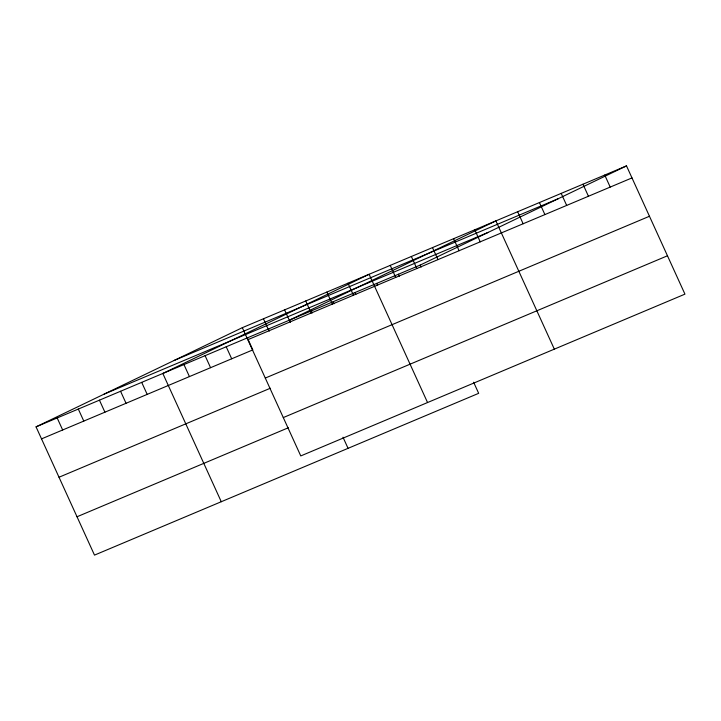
<?xml version="1.0" encoding="UTF-8"?>
<svg xmlns="http://www.w3.org/2000/svg" width="721" height="721" viewBox="0 0 721 721"><rect width="100%" height="100%" fill="white"/><g stroke="black" fill="none" stroke-linecap="round" stroke-linejoin="round"><path stroke-width="1.08" d="M473.616 382.22L478.672 393.324L94.496 555.116L36.05 426.859L242.328 327.676L626.504 165.884L684.95 294.141L300.774 455.933L242.328 327.676M36.05 426.859L420.226 265.067L626.504 165.884M174.257 360.41L558.433 198.617M104.121 394.126L488.297 232.333M247.808 339.708L631.984 177.916M41.53 438.882L252.828 349.892L247.348 337.87M265.283 378.065L649.459 216.264M59.014 477.239L270.303 388.249M283.29 417.576L667.466 255.784M77.021 516.759L288.319 427.769M604.73 175.05L610.209 187.081M582.965 184.225L588.444 196.247M561.19 193.39L566.67 205.413M539.416 202.556L544.905 214.588M517.651 211.731L523.131 223.753M554.332 349.153L495.877 220.896L289.608 320.07L290.518 322.08M474.751 229.792L480.231 241.823M453.617 238.696L459.097 250.719M432.492 247.591L437.971 259.614M420.226 265.067L421.136 267.067M411.358 256.487L416.846 268.518M398.452 274.232L399.371 276.233M390.232 265.391L395.712 277.414M376.686 283.398L377.597 285.408M427.553 402.543L369.098 274.286L162.829 373.469L221.275 501.726M354.912 292.573L355.832 294.574M347.973 283.182L353.452 295.213M333.147 301.738L334.057 303.739M326.838 292.086L332.327 304.109M311.373 310.904L312.292 312.914M305.713 300.981L311.193 313.013M342.998 437.223L348.054 448.327M284.588 309.886L290.067 321.908M268.473 328.974L269.393 330.975M263.453 318.781L268.933 330.804M226.214 346.774L231.693 358.797M205.088 355.669L210.568 367.692M183.954 364.565L189.434 376.596M141.695 382.364L147.183 394.387M120.569 391.26L126.049 403.291M99.435 400.164L104.924 412.187M78.31 409.059L83.789 421.082M57.175 417.955L62.664 429.986"/></g></svg>
